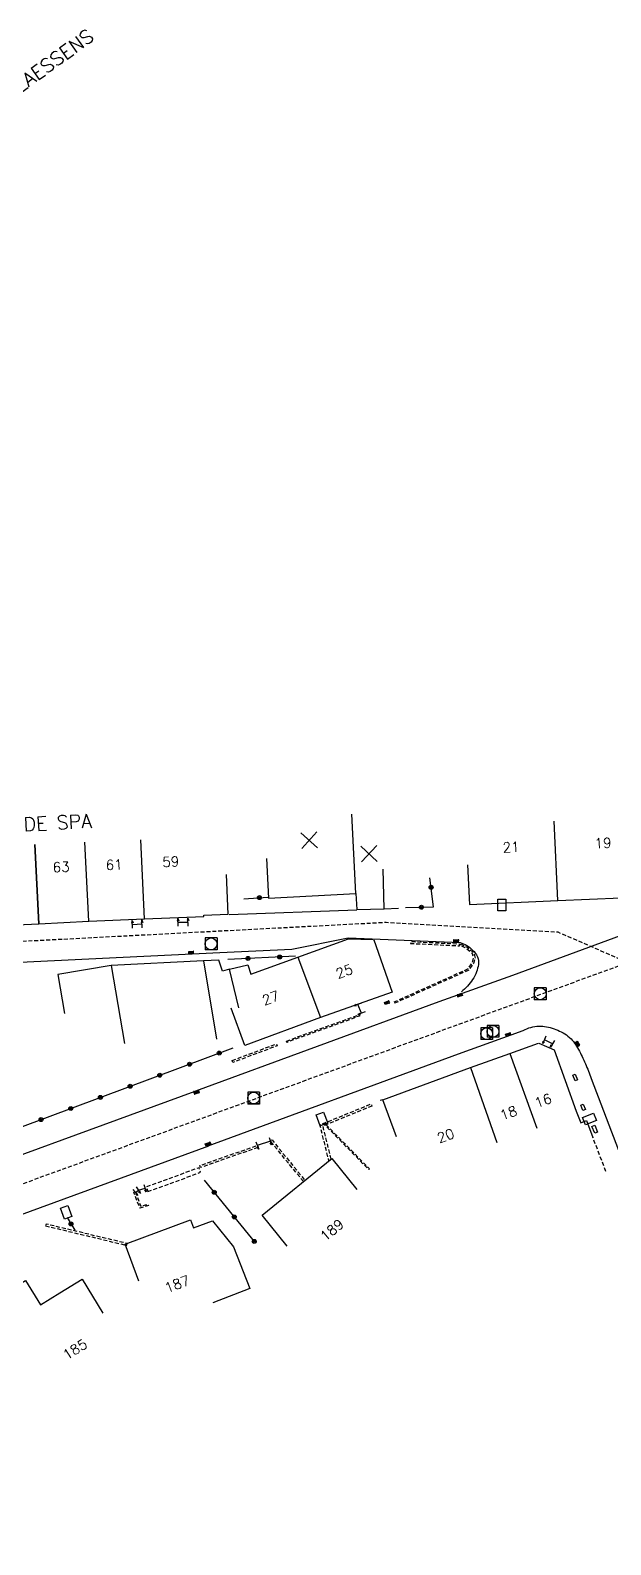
# Model space of a CAD drawing. Header units: millimetres. Extents: x 119599 to 140000, y 124063 to 129001.
# Drawn here: x 139333.9 to 139407.1, y 128109.9 to 128300.9 of the extents above; entities that cross this region are included whole.
import ezdxf
from ezdxf.enums import TextEntityAlignment as Align

# ---------------------------------------------------------------- set-up
doc = ezdxf.new("R2010")
doc.units = ezdxf.units.MM
doc.linetypes.add('DASHED', pattern=[0.75, 0.5, -0.25])
doc.layers.get('0').update_dxf_attribs({"linetype": 'CONTINUOUS'})
for name, color, linetype in [('W0001', 6, 'DASHED'), ('W0008', 7, 'CONTINUOUS'), ('W0017', 7, 'CONTINUOUS'), ('W0100', 7, 'CONTINUOUS'), ('W0105', 7, 'CONTINUOUS'), ('W0112', 1, 'DASHED'), ('W0322', 7, 'CONTINUOUS'), ('W0400', 7, 'CONTINUOUS'), ('W0420', 7, 'CONTINUOUS'), ('W0989', 7, 'CONTINUOUS'), ('W0991', 7, 'CONTINUOUS'), ('W1102', 7, 'CONTINUOUS'), ('W1471', 7, 'CONTINUOUS')]:
    doc.layers.add(name, color=color, linetype=linetype)
doc.styles.get("Standard").update_dxf_attribs({"font": 'romans.shx', "width": 0.85})

# ---------------------------------------------------------------- blocks, each defined once
blk = doc.blocks.new('T1471')
at = {"color": 0, "linetype": 'Continuous', "flags": 128}
blk.add_lwpolyline([(-0.75, -0.5), (-0.75, 0.5), (0.75, 0.5), (0.75, -0.5), (-0.75, -0.5)], dxfattribs=at)
blk = doc.blocks.new('T400')
for p, q in [((-0.15, 0.3), (0.15, 0.3)), ((-0.15, -0.25), (-0.15, 0.3)), ((-0.15, 0.15), (0.15, 0.15)), ((-0.15, 0), (0.15, 0)), ((0.15, 0.3), (0.15, -0.25)), ((-0.15, -0.15), (0.15, -0.15)), ((-0.15, -0.25), (-0.15, -0.3)), ((-0.15, -0.3), (0.15, -0.3)), ((0.15, -0.3), (0.15, -0.25))]:
    blk.add_line(p, q)
blk = doc.blocks.new('T420')
for p, q in [((0.75, 0.75), (-0.75, 0.75)), ((-0.75, 0.75), (-0.75, -0.75)), ((0.75, 0.75), (0.75, -0.75)), ((0.75, -0.75), (-0.75, -0.75))]:
    blk.add_line(p, q)
blk.add_ellipse((0, 0), major_axis=(-0.53, 0.53), ratio=1, start_param=3.926991, end_param=10.210176)
blk = doc.blocks.new('t105o')
for p, q in [((-0.5, 0), (0.5, 0)), ((0.5, 0), (0.2, 0.1)), ((0.5, 0), (0.2, -0.1))]:
    blk.add_line(p, q)
blk = doc.blocks.new('t322o')
at = {"color": 0, "linetype": 'Continuous'}
for radius in [0.25, 0.15]:
    blk.add_circle((0, 0), radius, dxfattribs=at)
blk = doc.blocks.new('t991o')
at = {"color": 0, "linetype": 'Continuous'}
for p, q in [((-1, 1), (1, -1)), ((-1, -1), (1, 1))]:
    blk.add_line(p, q, dxfattribs=at)

msp = doc.modelspace()

# ---------------------------------------------------------------- linework, layer by layer
at = {"layer": 'W0001', "flags": 128}
for points in [[(139563.02, 128239.66), (139436.82, 128193.35), (139395.59, 128178.28), (139241.5, 128121.95), (139210.69, 128110.34), (139206.44, 128107.86), (139200.22, 128104.4), (139185.68, 128095.07), (139175.07, 128088.1), (139130.89, 128058.94), (139123.69, 128054.1), (139120.53, 128051.87), (139117.35, 128049.53), (139113.85, 128046.61), (139110.55, 128043.64), (139107.81, 128040.96), (139104.23, 128037.07), (139100.81, 128033.05), (139097.46, 128028.67), (139094.39, 128024.27), (139091.96, 128020.44), (139088.6, 128014.49), (139086.7, 128010.5), (139084.15, 128004.07), (139082.63, 128000)], [(139254.23, 128181.89), (139378.78, 128188.38), (139400.41, 128187.16), (139409.31, 128183.29)]]:
    msp.add_lwpolyline(points, dxfattribs=at)
at = {"layer": 'W0008', "flags": 128}
for points in [[(139318.08, 128153.71), (139354.67, 128167.08), (139354.77, 128167.1), (139385.45, 128178.36), (139394.75, 128181.71), (139412.35, 128188.16)], [(139255.62, 128179.56), (139277.29, 128180.72), (139311.33, 128182.37), (139332.59, 128183.34), (139345.6, 128183.98), (139357.78, 128184.58), (139366.88, 128184.97), (139373.98, 128186.4), (139388.09, 128185.83), (139388.54, 128185.67)], [(139388.54, 128185.65), (139388.75, 128185.55), (139388.95, 128185.44), (139389.15, 128185.32), (139389.33, 128185.18), (139389.51, 128185.03), (139389.67, 128184.87), (139389.86, 128184.68), (139390.02, 128184.48), (139390.17, 128184.26), (139390.29, 128184.03), (139390.37, 128183.78), (139390.41, 128183.53), (139390.42, 128183.28), (139390.4, 128183.04), (139390.37, 128182.8), (139390.31, 128182.57), (139390.24, 128182.33), (139390.17, 128182.1), (139390.07, 128181.85), (139389.95, 128181.61), (139389.82, 128181.38), (139389.67, 128181.15), (139389.52, 128180.93), (139389.36, 128180.72), (139389.19, 128180.51), (139389.02, 128180.31), (139388.84, 128180.11), (139388.66, 128179.93), (139388.46, 128179.76), (139388.26, 128179.59)], [(139310.08, 128143.24), (139356.41, 128160.17), (139356.29, 128160.19), (139387.9, 128171.76), (139396.07, 128174.71), (139396.3, 128174.84), (139396.53, 128174.94), (139396.77, 128175.04), (139397.01, 128175.11), (139397.26, 128175.17), (139397.51, 128175.22), (139397.76, 128175.25), (139398.02, 128175.27), (139398.27, 128175.27), (139398.52, 128175.26), (139398.76, 128175.23), (139399, 128175.19), (139399.24, 128175.14), (139399.48, 128175.08), (139399.72, 128175.01), (139399.95, 128174.93), (139400.18, 128174.84), (139400.41, 128174.75), (139400.65, 128174.65), (139400.87, 128174.54), (139401.09, 128174.43), (139401.31, 128174.3), (139401.51, 128174.16), (139401.71, 128174.01), (139401.91, 128173.85), (139402.1, 128173.68), (139402.26, 128173.51), (139402.41, 128173.33), (139402.54, 128173.14), (139402.67, 128172.94), (139402.79, 128172.74), (139402.91, 128172.53), (139403.03, 128172.32), (139403.15, 128172.1), (139403.27, 128171.88), (139403.38, 128171.65), (139403.49, 128171.43), (139403.6, 128171.21), (139403.71, 128170.98), (139403.81, 128170.75), (139403.91, 128170.53), (139404.01, 128170.3), (139404.11, 128170.07), (139404.2, 128169.84), (139404.29, 128169.61), (139404.38, 128169.37), (139404.47, 128169.14), (139404.55, 128168.9), (139404.63, 128168.66), (139409.99, 128154.65)]]:
    msp.add_lwpolyline(points, dxfattribs=at)
at = {"layer": 'W0017', "flags": 128}
msp.add_lwpolyline([(139358.94, 128189.36), (139375.06, 128189.96)], dxfattribs=at)
at = {"layer": 'W0100', "flags": 128}
for points in [[(139363.65, 128196.42), (139363.92, 128191.43), (139374.94, 128192.01), (139375.08, 128189.97), (139378.52, 128190.06), (139378.39, 128195.06)], [(139389.05, 128195.6), (139389.28, 128190.61), (139400.43, 128191.12), (139412.41, 128191.62), (139417.26, 128191.81), (139417.07, 128196.8)], [(139303.26, 128191.71), (139303.49, 128186.71), (139308.1, 128186.93), (139313.09, 128187.15), (139318.05, 128187.35), (139322.62, 128187.59), (139327.5, 128187.82), (139334.95, 128188.19), (139341.24, 128188.5), (139348.26, 128188.8), (139355.76, 128189.11), (139355.76, 128189.25), (139358.85, 128189.38), (139358.64, 128194.38)], [(139346.74, 128188.11), (139347.97, 128188.16)], [(139352.5, 128188.37), (139353.77, 128188.4)], [(139359.01, 128182.44), (139361.32, 128183), (139361.69, 128181.82), (139367.64, 128183.99), (139374, 128186.3), (139377.13, 128186.18)], [(139377.21, 128186.15), (139379.52, 128179.55), (139370.48, 128176.36), (139360.95, 128172.83), (139359.21, 128177.52)], [(139360.2, 128177.58), (139359.01, 128182.44), (139358.12, 128182.22), (139357.67, 128183.61), (139355.7, 128183.5), (139344.09, 128182.92), (139337.34, 128181.78), (139338.17, 128176.85)], [(139375.67, 128176.9), (139375.2, 128178.02)], [(139399.75, 128173.04), (139398.73, 128173.53)], [(139380.07, 128161.3), (139378.34, 128165.99), (139389.4, 128170.05), (139394.37, 128171.8), (139398, 128173.12)], [(139398.04, 128173.13), (139399.98, 128172.28), (139402.76, 128164.54), (139403.32, 128163.09), (139404.04, 128163.37), (139404.86, 128161.22)], [(139364.17, 128160.76), (139362.5, 128160.22)], [(139366.26, 128147.53), (139363.11, 128151.41), (139371.92, 128158.56), (139375.07, 128154.68)], [(139347.12, 128154.3), (139347.5, 128154.58), (139348.36, 128154.83)], [(139347.58, 128143.08), (139345.84, 128147.76), (139354.08, 128150.83), (139354.47, 128149.84), (139356.85, 128150.71), (139359.5, 128147.44), (139361.55, 128142.19), (139356.89, 128140.38)], [(139331.78, 128136.43), (139329.17, 128140.69), (139333.26, 128143.2), (139335.15, 128140.12), (139337.61, 128141.63), (139340.42, 128143.34), (139343.02, 128139.08)]]:
    msp.add_lwpolyline(points, dxfattribs=at)
for points in [[(139402.6, 128169.21), (139402.92, 128168.48), (139402.63, 128168.35), (139402.31, 128169.09)], [(139403.91, 128164.77), (139403.6, 128164.64), (139403.32, 128165.31), (139403.63, 128165.44)], [(139405.45, 128161.9), (139405.09, 128161.75), (139404.72, 128162.63), (139405.09, 128162.78)]]:
    msp.add_lwpolyline(points, close=True, dxfattribs=at)
at = {"layer": 'W0112', "flags": 128}
for points in [[(139379.76, 128178.32), (139389.08, 128182.49), (139389.61, 128183.25), (139389.8, 128183.87), (139389.66, 128184.4), (139388.87, 128185.08), (139388.14, 128185.44), (139388.22, 128185.61), (139388.97, 128185.23), (139389.82, 128184.5), (139389.99, 128183.86), (139389.77, 128183.17), (139389.2, 128182.34), (139379.83, 128178.15)], [(139381.82, 128185.71), (139388.03, 128185.41), (139388.04, 128185.6), (139381.83, 128185.9)], [(139366.19, 128173.39), (139375.34, 128176.71), (139375.4, 128176.54), (139366.25, 128173.22)], [(139359.35, 128170.94), (139364.94, 128173.03), (139365.03, 128172.79), (139359.44, 128170.7)], [(139376.97, 128165.19), (139370.75, 128162.65), (139371.83, 128158.34), (139371.55, 128158.27), (139370.41, 128162.82), (139376.87, 128165.45)], [(139371.17, 128162.86), (139376.66, 128157.26), (139376.57, 128157.18), (139371.08, 128162.77)], [(139362.59, 128159.97), (139355.34, 128157.43), (139355.25, 128157.68), (139362.5, 128160.22)], [(139368.33, 128155.67), (139364.17, 128160.76), (139364.37, 128160.91), (139368.52, 128155.83)], [(139348.71, 128154.39), (139355.36, 128156.83), (139355.16, 128157.41), (139348.5, 128154.97)], [(139347.12, 128154.36), (139347.8, 128152.54), (139348.7, 128152.83), (139348.76, 128152.65), (139347.69, 128152.31), (139346.94, 128154.29)], [(139335.79, 128150.08), (139346.03, 128147.62), (139346.09, 128147.85), (139335.85, 128150.31)]]:
    msp.add_lwpolyline(points, close=True, dxfattribs=at)
for points in [[(139378.34, 128165.99), (139378, 128165.87)], [(139406.5, 128156.93), (139404.86, 128161.22)]]:
    msp.add_lwpolyline(points, dxfattribs=at)
at = {"layer": 'W0322', "flags": 128}
for points in [[(139381.22, 128190.22), (139384.73, 128190.31), (139384.29, 128193.99)], [(139360.79, 128191.33), (139363.83, 128191.55)], [(139378.52, 128190.07), (139380.31, 128190.16)], [(139367.34, 128184.08), (139358.81, 128183.69)], [(139325.85, 128159.99), (139359.47, 128172.53)], [(139355.81, 128155.86), (139362.3, 128147.91)], [(139338.52, 128151.12), (139339.47, 128149.52)]]:
    msp.add_lwpolyline(points, dxfattribs=at)
at = {"layer": 'W1102', "flags": 128}
for points in [[(139374.94, 128192.01), (139374.42, 128201.99)], [(139400.43, 128191.12), (139399.97, 128201.11)], [(139341.24, 128188.5), (139340.76, 128198.49)], [(139348.26, 128188.8), (139347.83, 128198.79)], [(139344.09, 128182.92), (139345.74, 128173.06)], [(139355.7, 128183.5), (139357.35, 128173.64)], [(139367.64, 128183.99), (139370.48, 128176.36)], [(139394.37, 128171.8), (139397.78, 128162.4)], [(139389.4, 128170.05), (139392.72, 128160.61)]]:
    msp.add_lwpolyline(points, dxfattribs=at)
msp.add_lwpolyline([(139334.45, 128198.18), (139334.95, 128188.19)], close=True, dxfattribs=at)

# ---------------------------------------------------------------- block references
at = {"layer": 'W0105'}
for p, rotation in [((139346.74, 128188.11), 91.37211106908262), ((139347.97, 128188.16), 92.86085678116294), ((139352.5, 128188.37), 91.82171166184594), ((139353.77, 128188.4), 92.5879678632615), ((139375.2, 128178.02), 199.3205913357908), ((139375.67, 128176.9), 201.2136888596291), ((139398.73, 128173.53), 246.7651361156217), ((139399.75, 128173.04), 240.028779011579), ((139362.5, 128160.22), 292.7066652620449), ((139364.17, 128160.76), 287.048954077914), ((139347.12, 128154.3), 310.9113590257439), ((139347.5, 128154.58), 304.0306944415937), ((139348.36, 128154.83), 287.0877323310135)]:
    msp.add_blockref('t105o', p, dxfattribs=dict(at, rotation=rotation))
at = {"layer": 'W0322'}
for p, rotation in [((139384.44, 128192.78), 96.71683171301227), ((139362.78, 128191.48), 4.1345759055518), ((139383.22, 128190.27), 1.507594024202794), ((139361.34, 128183.81), 182.6208797752909), ((139365.34, 128183.99), 182.6208797752909), ((139357.71, 128171.87), 20.44702554337965), ((139353.96, 128170.47), 20.44702554337965), ((139346.46, 128167.68), 20.44702554337965), ((139350.21, 128169.08), 20.44702554337965), ((139342.71, 128166.28), 20.44702554337965), ((139335.22, 128163.49), 20.44702554337965), ((139338.97, 128164.88), 20.44702554337965), ((139357.07, 128154.31), 309.190395239509), ((139359.6, 128151.21), 309.190395239509), ((139362.13, 128148.11), 309.190395239509)]:
    msp.add_blockref('t322o', p, dxfattribs=dict(at, rotation=rotation))
msp.add_blockref('t322o', (139339, 128150.32), dxfattribs=at)
at = {"layer": 'W0400'}
for p, rotation in [((139354.16, 128184.56), 92.84054009229425), ((139387.62, 128186.03), 87.68784705484286), ((139388.05, 128179.18), 289.804412493619), ((139378.88, 128178.23), 110.9313526729346), ((139394.18, 128174.21), 109.8794210821543), ((139402.89, 128173.02), 30.57743671961159), ((139354.81, 128166.96), 286.7447156936701), ((139354.83, 128166.92), 286.933437450092), ((139356.27, 128160.37), 110.1038506224404), ((139356.34, 128160.37), 110.1038506196003)]:
    msp.add_blockref('T400', p, dxfattribs=dict(at, rotation=rotation))
at = {"layer": 'W0420'}
for p in [(139356.68, 128185.64), (139398.21, 128179.35), (139392.25, 128174.61), (139391.45, 128174.32), (139362.05, 128166.2), (139362.05, 128166.19)]:
    msp.add_blockref('T420', p, dxfattribs=at)
at = {"layer": 'W0991'}
for p, rotation in [((139369.06, 128198.71), 2.989574313736147), ((139376.62, 128197.02), 1.49570707465136)]:
    msp.add_blockref('t991o', p, dxfattribs=dict(at, rotation=rotation))
at = {"layer": 'W1471'}
for p, rotation in [((139393.37, 128190.55), 269.7884335438546), ((139370.67, 128163.55), 110.103850621575), ((139404.43, 128163.55), 20.93174769403327), ((139338.4, 128151.78), 110.0756344638747)]:
    msp.add_blockref('T1471', p, dxfattribs=dict(at, rotation=rotation))

# ---------------------------------------------------------------- texts
at = {"layer": 'W0989'}
msp.add_text('QUARTIER CLAESSENS', height=1.75, rotation=35.7178, dxfattribs=at).set_placement((139331.26, 128292.98), align=Align.MIDDLE)
msp.add_text('RUE FONTAINE DE SPA', height=1.75, rotation=2.9617, dxfattribs=at).set_placement((139315.15, 128198.92))
at = {"layer": 'W0991'}
for s, rotation, p in [('21', 2.6327, (139394.53, 128197.86)), ('19', 2.4035, (139406.13, 128198.37)), ('61', 2.471, (139344.45, 128195.64)), ('59', 3.4139, (139351.59, 128196.01)), ('63', 2.7707, (139337.76, 128195.34)), ('25', 19.3835, (139373.49, 128182.18)), ('27', 20.3243, (139364.2, 128178.82)), ('16', 19.9881, (139398.57, 128165.88)), ('18', 19.4123, (139394.21, 128164.32)), ('20', 20.1426, (139386.28, 128161.45)), ('189', 39.0391, (139371.92, 128149.55)), ('187', 20.425, (139352.4, 128142.74)), ('185', 32.1689, (139339.51, 128134.5))]:
    msp.add_text(s, height=1.25, rotation=rotation, dxfattribs=at).set_placement(p, align=Align.MIDDLE)

doc.saveas('drawing.dxf')
